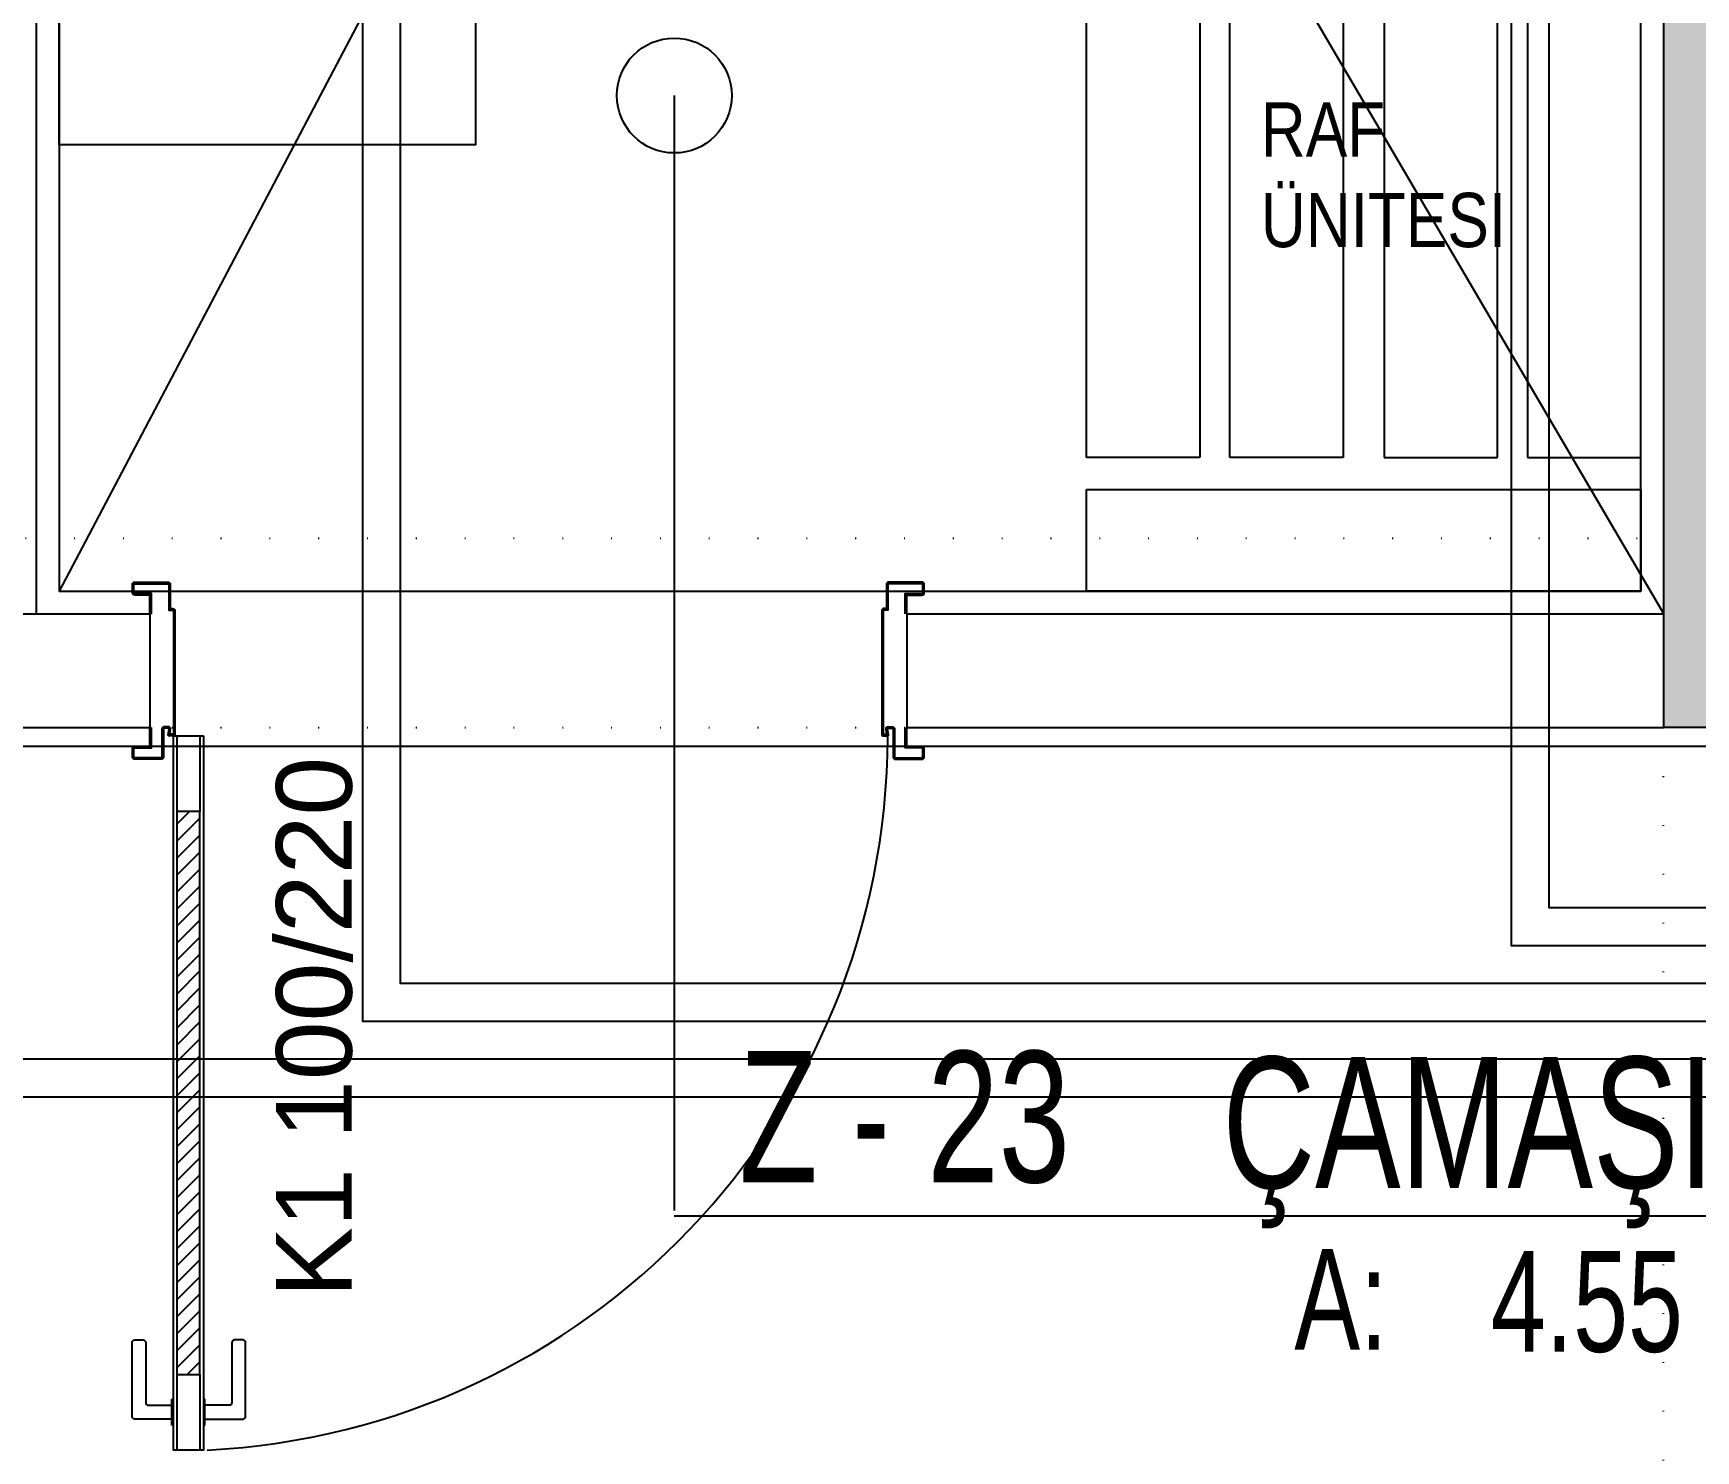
# Model space of a CAD drawing. Header units: inches. Extents: x 21 to 38546, y 13 to 15001.
# Drawn here: x 5806.4 to 6026, y 1766.5 to 1953.8 of the extents above; entities that cross this region are included whole.
import ezdxf
from ezdxf.enums import TextEntityAlignment as Align

# ---------------------------------------------------------------- set-up
doc = ezdxf.new("R2010")
doc.units = ezdxf.units.IN
doc.header["$MEASUREMENT"] = 0
doc.set_wipeout_variables(frame=1)
doc.linetypes.add('DOT', pattern=[6.35, 0, -6.35])
doc.layers.add('pex_boru_dönüş', color=5, linetype='Continuous')
doc.layers.add('pex_boru_gidiş', color=1, linetype='Continuous')
for name, color, linetype, lineweight in [('Z_MİM_-KM-AREA-IDEN', 8, 'Continuous', 25), ('Z_MİM_-KM-BEAM-RAY', 8, 'DOT', 25), ('Z_MİM_-KM-CERAMIC-09', 8, 'Continuous', 25), ('Z_MİM_-KM-DOOR', 8, 'Continuous', 25), ('Z_MİM_-KM-DOOR-1', 8, 'Continuous', 25), ('Z_MİM_-KM-DOOR-FRAM', 8, 'Continuous', 25), ('Z_MİM_-KM-DOOR-IDEN', 8, 'Continuous', 25), ('Z_MİM_-KM-ELECTRIC', 8, 'Continuous', 25), ('Z_MİM_-KM-PATTERN-00', 8, 'Continuous', 25), ('Z_MİM_-KM-PATTERN-STRC', 8, 'Continuous', 25), ('Z_MİM_-KM-STRC-CONCRETE', 8, 'Continuous', 25), ('Z_MİM_-KM-TEXT-DETAIL', 8, 'Continuous', 25), ('Z_MİM_-KM-VITRF', 8, 'Continuous', 25), ('Z_MİM_-KM-WALL', 8, 'Continuous', 25), ('Z_MİM_-KM-WALL-PLASTER', 8, 'Continuous', 25)]:
    doc.layers.add(name, color=color, linetype=linetype, lineweight=lineweight)
doc.styles.add('-KM-OLCU', font='ARIALN.TTF')
doc.styles.add('Arial_4', font='arial.ttf', dxfattribs={"height": 10})
doc.styles.add('MAH', font='arial.ttf', dxfattribs={"width": 0.8, "height": 17.5})
doc.styles.add('STYLE1', font='arial.ttf', dxfattribs={"height": 1})

# ---------------------------------------------------------------- blocks, each defined once
blk = doc.blocks.new('-KM_Kolon_ZK')
at = {"layer": 'Z_MİM_-KM-PATTERN-STRC'}
blk.add_hatch(color=256, dxfattribs=at).paths.add_polyline_path([(2690, 1030), (2715, 1030), (2715, 880), (2690, 880)], flags=0)
at = {"layer": 'Z_MİM_-KM-STRC-CONCRETE'}
blk.add_lwpolyline([(2690, 1030), (2715, 1030), (2715, 880), (2690, 880)], close=True, dxfattribs=at)
blk = doc.blocks.new('*U148')
at = {"layer": 'Z_MİM_-KM-PATTERN-00'}
h = blk.add_hatch(dxfattribs=at)
h.set_pattern_fill('ANSI31', color=256, scale=0.5, style=0)
h.set_pattern_definition([(45, (0, 0), (-1.122532, 1.122532), [])])
h.paths.add_polyline_path([(-93.4, -31.1), (-93.4, -105.48), (-96.4, -105.48), (-96.4, -31.1)])
at = {"layer": 'Z_MİM_-KM-DOOR-1'}
for p, q in [((-96.4, -105.48), (-96.4, -31.1)), ((-93.4, -105.48), (-93.4, -31.1)), ((-97.08, -108.75), (-96.9, -108.75)), ((-97.08, -112.21), (-97.08, -108.75)), ((-92.72, -108.75), (-92.9, -108.75)), ((-92.72, -112.21), (-92.72, -108.75)), ((-96.9, -112.21), (-97.08, -112.21)), ((-92.9, -112.21), (-92.72, -112.21))]:
    blk.add_line(p, q, dxfattribs=at)
for points in [[(-97.08, -111.39), (-102, -111.39, -0.414214), (-102.36, -111.03), (-102.36, -101.29, -0.414214), (-102, -100.92), (-100.91, -100.92, -0.414214), (-100.54, -101.29), (-100.54, -109.21, 0.414214), (-100.18, -109.57), (-97.08, -109.57)], [(-92.72, -111.39), (-87.71, -111.39, 0.414214), (-87.35, -111.03), (-87.35, -101.29, 0.414214), (-87.71, -100.92), (-88.8, -100.92, 0.414214), (-89.17, -101.29), (-89.17, -109.21, -0.414214), (-89.53, -109.57), (-92.72, -109.57)]]:
    blk.add_lwpolyline(points, format="xyb", dxfattribs=at)
blk.add_lwpolyline([(-96.4, -115.48), (-96.4, -105.48), (-93.4, -105.48), (-93.4, -115.48)], close=True, dxfattribs=at)
blk.add_wipeout([(0, -23.5), (0, -1.5), (-99.8, -1.3), (-99.8, -23.7)])
for points in [[(-100, -5), (-100, -2.5), (-102, -2.5, -0.414214), (-102.3, -2.2), (-102.3, -1.1, -0.414214), (-102, -0.8), (-97.6, -0.8, -0.414214), (-97.3, -1.1), (-97.3, -4.3), (-96.95, -4.3, -0.414214), (-96.7, -4.55), (-96.7, -20.9, -0.414214), (-96.9, -21.1), (-97.48, -21.1, -0.458526), (-97.58, -20.99), (-97.47, -20.21, 0.458526), (-97.57, -20.1), (-98.1, -20.1, 0.414214), (-98.2, -20.2), (-98.2, -23.9, -0.414214), (-98.5, -24.2), (-102, -24.2, -0.414214), (-102.3, -23.9), (-102.3, -22.8, -0.414214), (-102, -22.5), (-101.2, -22.5), (-100, -22.5), (-100, -20), (-100, -20)], [(-99.8, -5), (-99.8, -2.3), (-102, -2.3, -0.414214), (-102.1, -2.2), (-102.1, -1.1, -0.414214), (-102, -1), (-97.6, -1, -0.414214), (-97.5, -1.1), (-97.5, -4.5), (-96.95, -4.5, -0.414214), (-96.9, -4.55), (-96.9, -20.9), (-97.37, -20.9), (-97.27, -20.24, 0.458526), (-97.57, -19.9), (-98.1, -19.9, 0.414214), (-98.4, -20.2), (-98.4, -23.9, -0.414214), (-98.5, -24), (-102, -24, -0.414214), (-102.1, -23.9), (-102.1, -22.8, -0.414214), (-102, -22.7), (-101.2, -22.7), (-99.8, -22.7), (-99.8, -20)], [(0, -5), (0, -2.5), (2, -2.5, 0.414214), (2.3, -2.2), (2.3, -1.1, 0.414214), (2, -0.8), (-2.4, -0.8, 0.414214), (-2.7, -1.1), (-2.7, -4.3), (-3.05, -4.3, 0.414214), (-3.3, -4.55), (-3.3, -20.9, 0.414214), (-3.1, -21.1), (-2.52, -21.1, 0.458526), (-2.42, -20.99), (-2.53, -20.21, -0.458526), (-2.43, -20.1), (-1.9, -20.1, -0.414214), (-1.8, -20.2), (-1.8, -23.9, 0.414214), (-1.5, -24.2), (2, -24.2, 0.414214), (2.3, -23.9), (2.3, -22.8, 0.414214), (2, -22.5), (1.2, -22.5), (0, -22.5), (0, -20), (0, -20)], [(-0.2, -5), (-0.2, -2.3), (2, -2.3, 0.414214), (2.1, -2.2), (2.1, -1.1, 0.414214), (2, -1), (-2.4, -1, 0.414214), (-2.5, -1.1), (-2.5, -4.5), (-3.05, -4.5, 0.414214), (-3.1, -4.55), (-3.1, -20.9), (-2.63, -20.9), (-2.73, -20.24, -0.458526), (-2.43, -19.9), (-1.9, -19.9, -0.414214), (-1.6, -20.2), (-1.6, -23.9, 0.414214), (-1.5, -24), (2, -24, 0.414214), (2.1, -23.9), (2.1, -22.8, 0.414214), (2, -22.7), (1.2, -22.7), (-0.2, -22.7), (-0.2, -20)]]:
    blk.add_lwpolyline(points, format="xyb", dxfattribs=at)
for points in [[(-92.9, -21.1), (-92.9, -115.48), (-96.9, -115.48), (-96.9, -21.1)], [(-96.4, -31.1), (-96.4, -21.1), (-93.4, -21.1), (-93.4, -31.1)]]:
    blk.add_lwpolyline(points, close=True, dxfattribs=at)
at = {"layer": 'Z_MİM_-KM-DOOR-FRAM', "ltscale": 0.2}
blk.add_arc((-97.08, -21.03), 94.56, 272.8309, 359.8595, dxfattribs=at)
at = {"layer": 'Z_MİM_-KM-WALL'}
for p, q in [((-100, -5), (-100, -20)), ((0, -5), (0, -20))]:
    blk.add_line(p, q, dxfattribs=at)
at = {"layer": 'Z_MİM_-KM-DOOR-IDEN', "color": 7, "insert": (-73.18, -23.88), "char_height": 10, "width": 99.9901, "attachment_point": 9, "rotation": 90, "style": 'STYLE1'}
blk.add_mtext('K1 100/220', dxfattribs=at)
blk = doc.blocks.new('A$C826bba3a')
at = {"ltscale": 0.5}
blk.add_lwpolyline([(0, 150), (55, 150), (55, 0), (0, 0)], close=True, dxfattribs=at)
at = {"layer": 'Z_MİM_-KM-TEXT-DETAIL', "color": 7, "insert": (0.06, 60.83), "char_height": 7.1737, "attachment_point": 1, "style": '-KM-OLCU'}
blk.add_mtext_dynamic_manual_height_columns('ÜTÜ MAKİNESİ\\P55X150cm', width=76.6472, gutter_width=12.5, heights=[0], dxfattribs=at)
blk = doc.blocks.new('A$Cc60b9af9')
at = {"ltscale": 2}
for p, q in [((0, 115.56), (0, 129)), ((0, 129), (73.26, 129)), ((73.26, 129), (73.26, 115.56)), ((73.26, 115.56), (0, 115.56)), ((0.02, 21.69), (0.02, 112.3)), ((0.02, 112.3), (14.98, 112.3)), ((14.98, 112.3), (14.98, 21.69)), ((18.96, 21.69), (18.96, 112.3)), ((18.96, 112.3), (33.92, 112.3)), ((33.92, 112.3), (33.92, 21.69)), ((54.3, 112.3), (39.34, 112.3)), ((39.34, 112.3), (39.34, 21.69)), ((54.3, 21.69), (54.3, 112.3)), ((73.24, 112.3), (58.28, 112.3)), ((58.28, 112.3), (58.28, 21.69)), ((73.24, 21.69), (73.24, 112.3)), ((14.98, 21.69), (0.02, 21.69)), ((33.92, 21.69), (18.96, 21.69)), ((39.34, 21.69), (54.3, 21.69)), ((58.28, 21.69), (73.24, 21.69)), ((0, 4), (0, 17.44)), ((0, 17.44), (73.26, 17.44)), ((73.26, 17.44), (73.26, 4)), ((73.26, 4), (0, 4))]:
    blk.add_line(p, q, dxfattribs=at)
at = {"layer": 'Z_MİM_-KM-TEXT-DETAIL', "color": 7, "insert": (23.04, 68.6), "char_height": 7.1737, "attachment_point": 1, "style": '-KM-OLCU'}
blk.add_mtext_dynamic_manual_height_columns('RAF ÜNITESI', width=46.0685, gutter_width=12.5, heights=[0], dxfattribs=at)
blk = doc.blocks.new('-KM_Kiriş İzi_ZK')
at = {"layer": 'Z_MİM_-KM-BEAM-RAY'}
for p, q in [((2035, 905), (2690, 905)), ((2035, 880), (2690, 880)), ((2690, 880), (2690, 680))]:
    blk.add_line(p, q, dxfattribs=at)
blk = doc.blocks.new('*U121')
blk.add_line((0, 0), (192.45, 0))
at = {"color": 7, "style": 'MAH', "width": 0.6}
blk.add_text('-', height=17.07, dxfattribs=at).set_placement((25.99, 13.11), align=Align.MIDDLE_CENTER)
at = {"color": 7, "style": 'Arial_4', "width": 0.7}
for s, p in [('A:', (81.91, -17.69)), ('m² ', (135.42, -17.69))]:
    blk.add_text(s, height=13.333, dxfattribs=at).set_placement(p)
for tag, p in [('00', (33.43, 13.11)), ('K', (8.57, 13.11)), ('MAHALADI', (72.42, 12.35))]:
    blk.add_attdef(tag, text='', height=17.33, dxfattribs=at).set_placement(p, align=Align.MIDDLE_LEFT)
blk.add_attdef('27.00', text='', height=13.33, dxfattribs=at).set_placement((133.25, -11.29), align=Align.MIDDLE_RIGHT)

msp = doc.modelspace()

# ---------------------------------------------------------------- linework, layer by layer
at = {"layer": 'pex_boru_dönüş'}
msp.add_lwpolyline([(6205.78, 1876.33), (6205.78, 1838.23), (6006.65, 1838.23), (6006.65, 1959.23)], dxfattribs=at)
at = {"layer": 'pex_boru_gidiş'}
msp.add_lwpolyline([(6210.78, 1869.33), (6210.78, 1833.23), (6001.65, 1833.23), (6001.65, 1959.23)], dxfattribs=at)
at = {"layer": 'Z_MİM_-KM-AREA-IDEN'}
msp.add_circle((5891.05, 1945.58), 7.59, dxfattribs=at)
at = {"layer": 'Z_MİM_-KM-WALL'}
for p, q in [((5806.76, 1877.08), (5806.76, 2092.08)), ((5356.77, 1877.08), (6021.76, 1877.08)), ((5341.76, 1862.08), (6021.76, 1862.08))]:
    msp.add_line(p, q, dxfattribs=at)

# ---------------------------------------------------------------- block references
at = {"layer": 'Z_MİM_-KM-ELECTRIC', "ltscale": 0.5}
msp.add_blockref('A$C826bba3a', (5809.76, 1939.08), dxfattribs=at)
at = {"layer": 'Z_MİM_-KM-STRC-CONCRETE'}
msp.add_blockref('-KM_Kolon_ZK', (3331.76, 982.08), dxfattribs=at)
at = {"layer": 'Z_MİM_-KM-VITRF', "ltscale": 0.5}
msp.add_blockref('A$Cc60b9af9', (5945.5, 1876.08), dxfattribs=at)

# ---------------------------------------------------------------- next in the draw order: block references
at = {"layer": 'Z_MİM_-KM-DOOR', "ltscale": 1.5}
msp.add_blockref('*U148', (5921.76, 1882.08), dxfattribs=at)

# ---------------------------------------------------------------- next in the draw order: linework, layer by layer
at = {"layer": 'pex_boru_dönüş'}
for points in [[(6225.78, 1876.33), (6225.78, 1818.23), (5559.88, 1818.23), (5559.88, 2550.26), (5551.99, 2550.26), (5551.99, 2271.22)], [(6215.78, 1876.33), (6215.78, 1828.23), (5854.88, 1828.23), (5854.88, 2550.26)]]:
    msp.add_lwpolyline(points, dxfattribs=at)
at = {"layer": 'pex_boru_gidiş'}
for points in [[(6230.78, 1869.33), (6230.78, 1813.23), (5554.88, 1813.23), (5554.88, 2550.26), (5551.99, 2550.26), (5551.99, 2276.22)], [(6220.78, 1869.33), (6220.78, 1823.23), (5849.88, 1823.23), (5849.88, 2550.26)]]:
    msp.add_lwpolyline(points, dxfattribs=at)
at = {"layer": 'Z_MİM_-KM-AREA-IDEN'}
msp.add_line((5891.05, 1945.58), (5891.05, 1798.25), dxfattribs=at)
at = {"layer": 'Z_MİM_-KM-CERAMIC-09'}
msp.add_lwpolyline([(6008.76, 2089.08), (5809.76, 2089.08), (5809.76, 1880.08), (6018.76, 1880.08), (6018.76, 2009.08), (6008.76, 2009.08)], close=True, dxfattribs=at)
at = {"layer": 'Z_MİM_-KM-PATTERN-00'}
msp.add_lwpolyline([(6021.76, 1877.08), (5909.26, 2069.08), (5809.76, 1880.08)], dxfattribs=at)
at = {"layer": 'Z_MİM_-KM-WALL-PLASTER'}
msp.add_lwpolyline([(6814.26, 1859.58), (5339.26, 1859.58), (5339.26, 1944.58), (5359.26, 1944.58), (5359.26, 1879.58), (5569.26, 1879.58), (5569.26, 2559.61), (5444.26, 2559.61), (5444.26, 2089.58), (5284.26, 2089.58), (5284.26, 2554.58), (4699.26, 2554.58), (4699.26, 2089.58), (4644.26, 2089.58), (4644.26, 1859.58), (3041.76, 1859.58)], dxfattribs=at)

# ---------------------------------------------------------------- next in the draw order: block references
at = {"layer": 'Z_MİM_-KM-AREA-IDEN'}
msp.add_blockref('*U121', (5891.05, 1797.54), dxfattribs=at).add_auto_attribs({'27.00': '4.55', '00': '23', 'K': 'Z', 'MAHALADI': 'ÇAMAŞIRHANE'})
at = {"layer": 'Z_MİM_-KM-BEAM-RAY'}
msp.add_blockref('-KM_Kiriş İzi_ZK', (3331.71, 982.08), dxfattribs=at)

doc.saveas('drawing.dxf')
